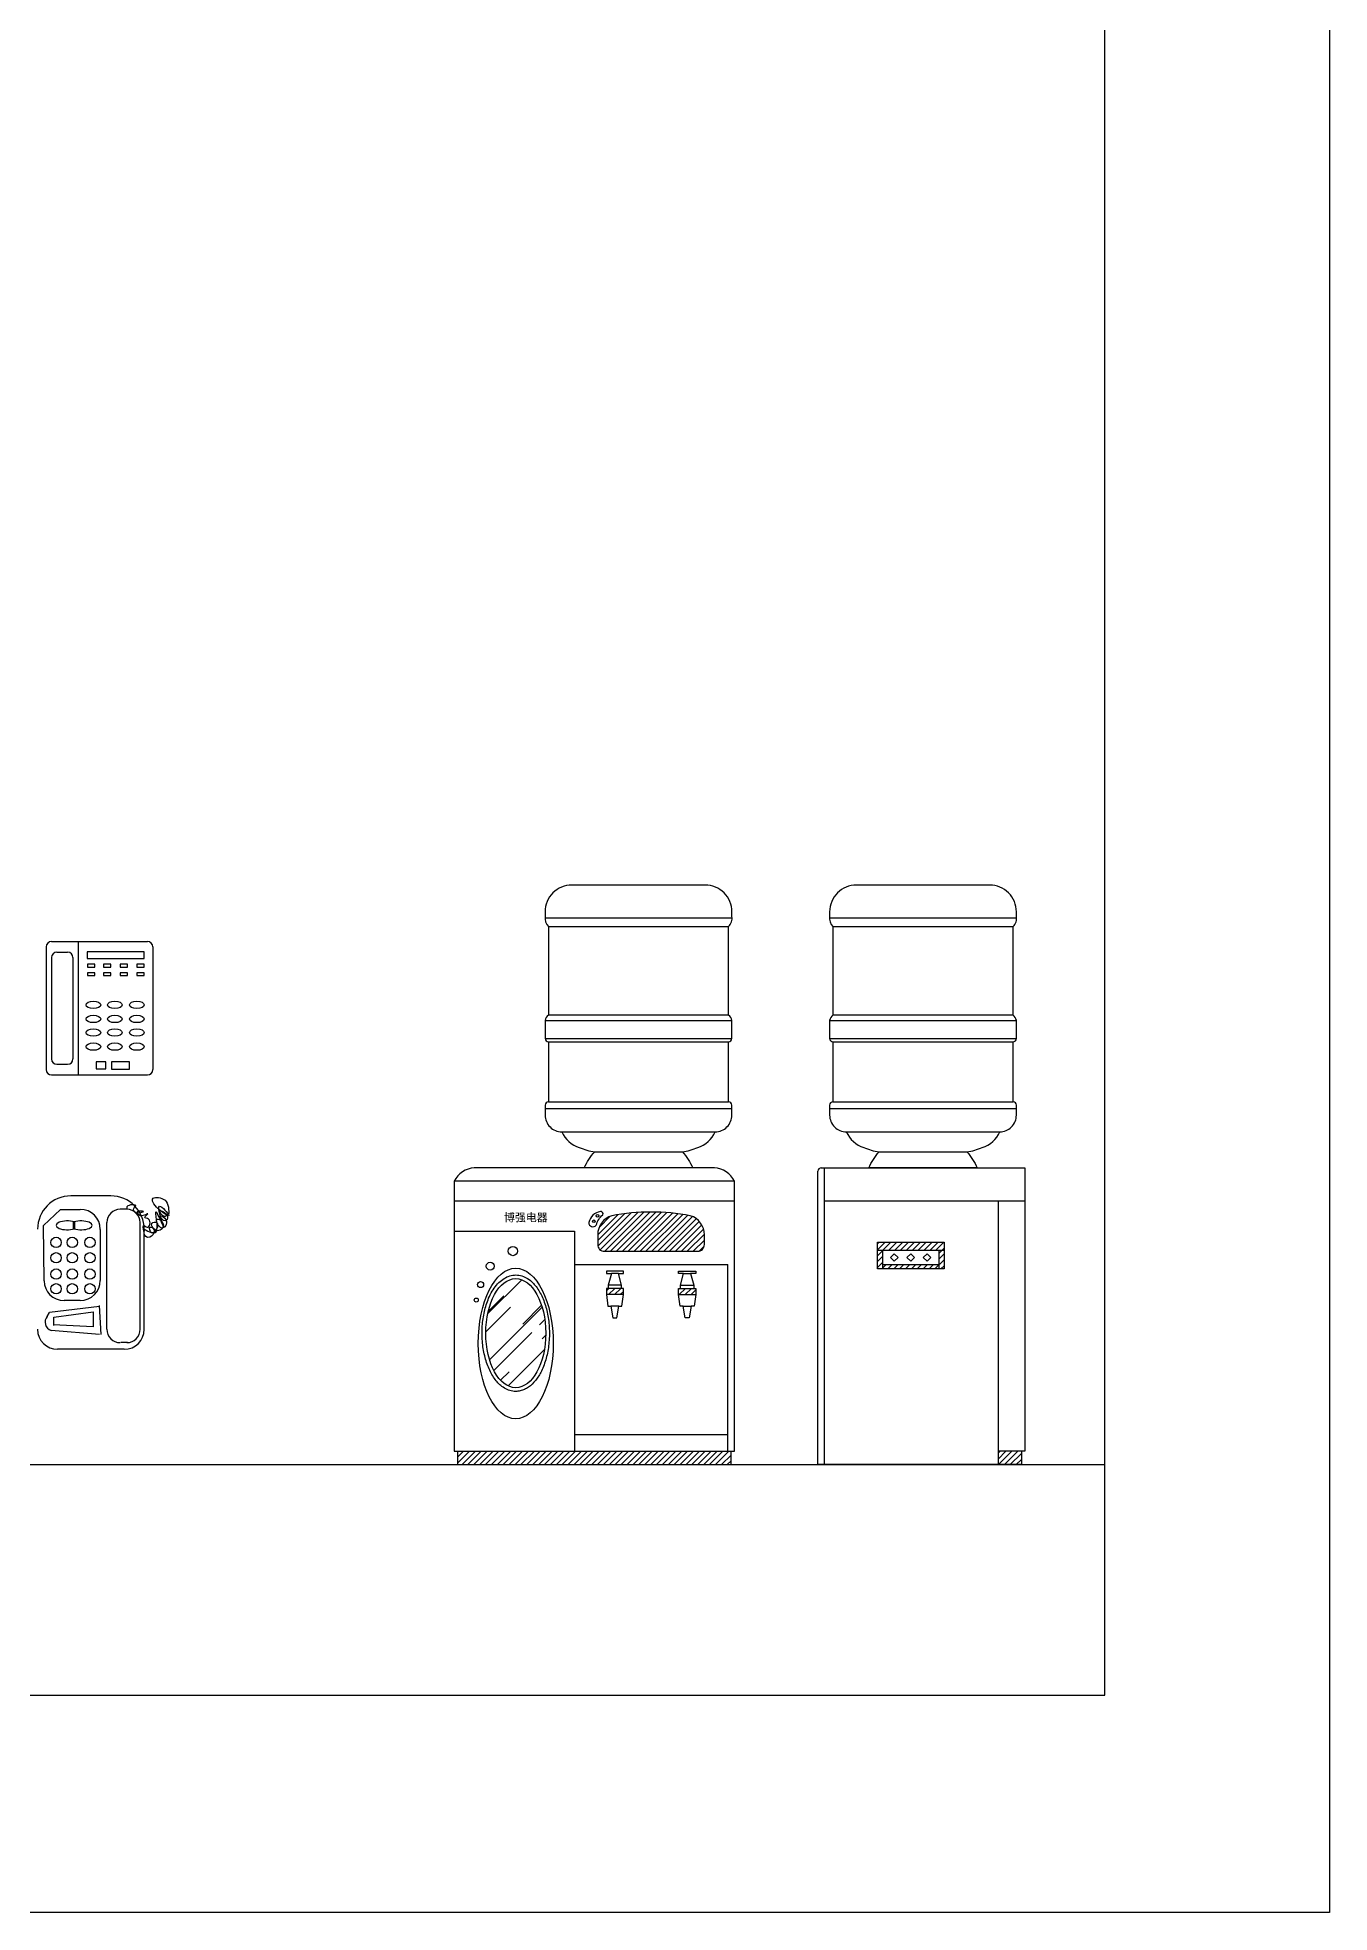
# Model space of a CAD drawing. Header units: inches. Extents: x 11.8 to 54.3, y 10.8 to 35.6.
# Drawn here: x 52.341 to 54.278, y 10.827 to 13.639 of the extents above; entities that cross this region are included whole.
import ezdxf

# ---------------------------------------------------------------- set-up
doc = ezdxf.new("R2010")
doc.units = ezdxf.units.IN
doc.header["$MEASUREMENT"] = 0
for name, color, linetype in [('02', 2, 'Continuous'), ('1', 1, 'Continuous'), ('8', 8, 'Continuous'), ('kadrbm', 4, 'Continuous')]:
    doc.layers.add(name, color=color, linetype=linetype)
doc.styles.add('STYLE5', font='dutchi.ttf')
pattern_1 = [(45, (6.7811367, 15.2941606), (-0.0044194174, 0.0044194174), [])]

# ---------------------------------------------------------------- blocks, each defined once
blk = doc.blocks.new('kadrbm')
at = {"layer": 'kadrbm', "color": 4}
blk.add_lwpolyline([(0, 0), (0, 24.7972), (21, 24.7972), (21, 0), (0, 0)], close=True, dxfattribs=at)
blk.add_lwpolyline([(20.6631, 0.3257), (20.6631, 24.4603), (0.3369, 24.4603), (0.3369, 0.3257), (20.6631, 0.3257)], dxfattribs=at)

msp = doc.modelspace()

# ---------------------------------------------------------------- hatches: boundary and pattern name
at = {"layer": '8'}
h = msp.add_hatch(dxfattribs=at)
h.set_pattern_fill('ANSI31', color=256, scale=0.05, style=0)
h.set_pattern_definition(pattern_1)
h.paths.add_polyline_path([(53.3311, 11.8183, 0.414214), (53.3411, 11.8283), (53.3411, 11.8429, 0.328206), (53.32, 11.8716, 0.095326), (53.2022, 11.8716, 0.328206), (53.1811, 11.8429), (53.1811, 11.8283, 0.414214), (53.1911, 11.8183)])
h = msp.add_hatch(dxfattribs=at)
h.set_pattern_fill('ANSI31', color=256, scale=0.05, style=0)
h.set_pattern_definition(pattern_1)
h.paths.add_polyline_path([(53.6004, 11.82), (53.6004, 11.792), (53.7004, 11.792), (53.7004, 11.82)], flags=16)
h.paths.add_polyline_path([(53.6924, 11.792), (53.6924, 11.82), (53.6004, 11.82), (53.6004, 11.792)], flags=0)
h.paths.add_polyline_path([(53.6084, 11.792), (53.7004, 11.792), (53.7004, 11.82), (53.6084, 11.82)], flags=0)
h.paths.add_polyline_path([(53.6924, 11.792), (53.7004, 11.792), (53.7004, 11.832), (53.6004, 11.832), (53.6004, 11.792), (53.6084, 11.792), (53.6084, 11.798), (53.6924, 11.798)])
h = msp.add_hatch(dxfattribs=at)
h.set_pattern_fill('AR-RROOF', color=256, scale=0.05, angle=45, style=0)
h.set_pattern_definition([(45, (6.406636, 15.675873), (0.042426407, 0.113137085), [0.75, -0.1, 0.25, -0.05]), (45, (6.43598, 15.74057), (-0.08237794, 0.01166726), [0.15, -0.0165, 0.3, -0.0375]), (45, (6.394262, 15.723602), (0.160159686, 0.20753584), [0.4, -0.07, 0.2, -0.05])])
edge = h.paths.add_edge_path()
edge.add_ellipse((53.0582, 11.6955), major_axis=(0, -0.0818), ratio=0.549575, start_angle=0, end_angle=360)
h = msp.add_hatch(dxfattribs=at)
h.set_pattern_fill('ANSI31', color=256, scale=0.05, style=0)
h.set_pattern_definition(pattern_1)
h.paths.add_polyline_path([(53.197, 11.7627), (53.1941, 11.7627), (53.1941, 11.7533), (53.2197, 11.7533), (53.2197, 11.7627), (53.2168, 11.7627)])
h = msp.add_hatch(dxfattribs=at)
h.set_pattern_fill('ANSI31', color=256, scale=0.05, style=0)
h.set_pattern_definition(pattern_1)
h.paths.add_polyline_path([(53.3281, 11.7533), (53.3281, 11.7627), (53.3252, 11.7627), (53.3054, 11.7627), (53.3024, 11.7627), (53.3024, 11.7533)])
h = msp.add_hatch(dxfattribs=at)
h.set_pattern_fill('ANSI31', color=256, scale=0.05, style=0)
h.set_pattern_definition(pattern_1)
h.paths.add_polyline_path([(53.3811, 11.4983), (53.3811, 11.5183), (52.9711, 11.5183), (52.9711, 11.4983)])
h = msp.add_hatch(dxfattribs=at)
h.set_pattern_fill('ANSI31', color=256, scale=0.05, style=0)
h.set_pattern_definition(pattern_1)
h.paths.add_polyline_path([(53.7814, 11.5183), (53.7814, 11.4983), (53.8164, 11.4983), (53.8164, 11.5183)])

# ---------------------------------------------------------------- linework, layer by layer
at = {"layer": '02'}
for p, q in [((53.1022, 12.3184), (53.3826, 12.3184)), ((53.5287, 12.3184), (53.8091, 12.3184)), ((53.1073, 12.3052), (53.3773, 12.3052)), ((53.5339, 12.3052), (53.8039, 12.3052)), ((52.3541, 12.2748), (52.3541, 12.0908)), ((52.3621, 12.2828), (52.5061, 12.2828)), ((52.3701, 12.2668), (52.3864, 12.2668)), ((52.4024, 12.2828), (52.4024, 12.0828)), ((52.4155, 12.2675), (52.4155, 12.2573)), ((52.5011, 12.2675), (52.4155, 12.2675)), ((52.5011, 12.2573), (52.5011, 12.2675)), ((52.5141, 12.2748), (52.5141, 12.0908)), ((52.3621, 12.2588), (52.3621, 12.1068)), ((52.3944, 12.2588), (52.3944, 12.1068)), ((52.4155, 12.2573), (52.5011, 12.2573)), ((52.4162, 12.2488), (52.4162, 12.2446)), ((52.4272, 12.2488), (52.4162, 12.2488)), ((52.4162, 12.2446), (52.4272, 12.2446)), ((52.4162, 12.236), (52.4162, 12.2318)), ((52.4272, 12.236), (52.4162, 12.236)), ((52.4272, 12.2446), (52.4272, 12.2488)), ((52.4272, 12.2318), (52.4272, 12.236)), ((52.4403, 12.2488), (52.4403, 12.2446)), ((52.4513, 12.2488), (52.4403, 12.2488)), ((52.4403, 12.2446), (52.4513, 12.2446)), ((52.4403, 12.236), (52.4403, 12.2318)), ((52.4513, 12.236), (52.4403, 12.236)), ((52.4513, 12.2446), (52.4513, 12.2488)), ((52.4513, 12.2318), (52.4513, 12.236)), ((52.4649, 12.2488), (52.4649, 12.2446)), ((52.4759, 12.2488), (52.4649, 12.2488)), ((52.4649, 12.2446), (52.4759, 12.2446)), ((52.4649, 12.236), (52.4649, 12.2318)), ((52.4759, 12.236), (52.4649, 12.236)), ((52.4759, 12.2446), (52.4759, 12.2488)), ((52.4759, 12.2318), (52.4759, 12.236)), ((52.49, 12.2488), (52.49, 12.2446)), ((52.501, 12.2488), (52.49, 12.2488)), ((52.49, 12.2446), (52.501, 12.2446)), ((52.49, 12.236), (52.49, 12.2318)), ((52.501, 12.236), (52.49, 12.236)), ((52.501, 12.2446), (52.501, 12.2488)), ((52.501, 12.2318), (52.501, 12.236)), ((52.4162, 12.2318), (52.4272, 12.2318)), ((52.4403, 12.2318), (52.4513, 12.2318)), ((52.4649, 12.2318), (52.4759, 12.2318)), ((52.49, 12.2318), (52.501, 12.2318)), ((53.1023, 12.1645), (53.3823, 12.1645)), ((53.3773, 12.1725), (53.1073, 12.1725)), ((53.5289, 12.1645), (53.8089, 12.1645)), ((53.8039, 12.1725), (53.5339, 12.1725)), ((53.1023, 12.1375), (53.3823, 12.1375)), ((53.1073, 12.1325), (53.3773, 12.1325)), ((53.5289, 12.1375), (53.8089, 12.1375)), ((53.5339, 12.1325), (53.8039, 12.1325)), ((52.3701, 12.0988), (52.3864, 12.0988)), ((52.429, 12.1023), (52.429, 12.0921)), ((52.4434, 12.1023), (52.429, 12.1023)), ((52.429, 12.0921), (52.4434, 12.0921)), ((52.4434, 12.0921), (52.4434, 12.1023)), ((52.4519, 12.1023), (52.4519, 12.0913)), ((52.479, 12.1023), (52.4519, 12.1023)), ((52.479, 12.0913), (52.479, 12.1023)), ((52.3621, 12.0828), (52.5061, 12.0828)), ((52.4519, 12.0913), (52.479, 12.0913)), ((53.1073, 12.0425), (53.3773, 12.0425)), ((53.5339, 12.0425), (53.8039, 12.0425)), ((53.1023, 12.0325), (53.3823, 12.0325)), ((53.5289, 12.0325), (53.8089, 12.0325)), ((53.1273, 11.9975), (53.3573, 11.9975)), ((53.5539, 11.9975), (53.7839, 11.9975)), ((52.9661, 11.9233), (52.9661, 11.5183)), ((53.3861, 11.9233), (52.9661, 11.9233)), ((53.3561, 11.9433), (52.9961, 11.9433)), ((53.3861, 11.5183), (53.3861, 11.9233)), ((53.5114, 11.4983), (53.5114, 11.9383)), ((53.5164, 11.9433), (53.8214, 11.9433)), ((53.5214, 11.4983), (53.5214, 11.9433)), ((53.8214, 11.9433), (53.8214, 11.5183)), ((52.4512, 11.9013), (52.3912, 11.9013)), ((52.3502, 11.857), (52.3756, 11.8812)), ((52.3756, 11.8812), (52.4053, 11.8812)), ((52.4751, 11.8813), (52.4651, 11.8813)), ((53.3861, 11.8933), (52.9661, 11.8933)), ((53.8214, 11.8933), (53.5214, 11.8933)), ((53.7814, 11.8933), (53.7814, 11.4983)), ((52.351, 11.7742), (52.3502, 11.857)), ((52.3951, 11.852), (52.3951, 11.8623)), ((52.3971, 11.852), (52.3971, 11.8623)), ((52.4353, 11.8512), (52.4353, 11.7745)), ((52.4451, 11.7013), (52.4451, 11.8613)), ((52.4951, 11.7013), (52.4951, 11.8613)), ((52.5012, 11.7013), (52.5012, 11.8513)), ((52.9661, 11.8483), (53.1461, 11.8483)), ((53.1461, 11.8483), (53.1461, 11.5183)), ((53.6004, 11.82), (53.7004, 11.82)), ((53.6084, 11.792), (53.6084, 11.82)), ((53.6924, 11.82), (53.6924, 11.792)), ((53.1461, 11.7983), (53.3761, 11.7983)), ((53.2121, 11.7848), (53.2017, 11.7848)), ((53.31, 11.7848), (53.3205, 11.7848)), ((53.3761, 11.5183), (53.3761, 11.7983)), ((53.6924, 11.798), (53.6084, 11.798)), ((53.2168, 11.7673), (53.197, 11.7673)), ((53.2168, 11.7627), (53.197, 11.7627)), ((53.3054, 11.7673), (53.3252, 11.7673)), ((53.3054, 11.7627), (53.3252, 11.7627)), ((52.3557, 11.7207), (52.359, 11.7267)), ((52.4342, 11.7357), (52.359, 11.7267)), ((52.3656, 11.7196), (52.4244, 11.7273)), ((52.4053, 11.7445), (52.381, 11.7445)), ((52.4244, 11.7273), (52.4248, 11.7052)), ((52.4364, 11.6937), (52.4342, 11.7368)), ((53.2197, 11.7533), (53.1941, 11.7533)), ((53.2129, 11.7358), (53.201, 11.7358)), ((53.3024, 11.7533), (53.3281, 11.7533)), ((53.3093, 11.7358), (53.3212, 11.7358)), ((52.4341, 11.6937), (52.3615, 11.6997)), ((52.4248, 11.7052), (52.3647, 11.7079)), ((52.3656, 11.707), (52.3656, 11.7196)), ((52.4712, 11.6713), (52.3712, 11.6713)), ((52.4762, 11.6813), (52.4662, 11.6813)), ((53.1461, 11.5433), (53.3761, 11.5433)), ((52.9661, 11.5183), (53.3861, 11.5183)), ((52.9711, 11.5183), (52.9711, 11.4983)), ((53.3811, 11.4983), (53.3811, 11.5183)), ((53.8164, 11.5183), (53.7814, 11.5183)), ((53.8214, 11.5183), (53.8164, 11.5183)), ((53.8164, 11.5183), (53.8164, 11.4983)), ((52.9711, 11.4983), (53.3811, 11.4983)), ((53.8164, 11.4983), (53.5114, 11.4983))]:
    msp.add_line(p, q, dxfattribs=at)
for points in [[(53.1073, 12.3052), (53.1073, 12.1725, 0.206806), (53.1023, 12.1645), (53.1023, 12.1375, 0.370911), (53.1073, 12.1325), (53.1073, 12.0425, 0.414214), (53.1023, 12.0375), (53.1023, 12.0225, 0.414214), (53.1273, 11.9975, 0.215512), (53.1535, 11.974, 0.069848), (53.1766, 11.9675), (53.3081, 11.9675, 0.069848), (53.3311, 11.974, 0.215512), (53.3573, 11.9975, 0.414214), (53.3823, 12.0225), (53.3823, 12.0375, 0.414214), (53.3773, 12.0425), (53.3773, 12.1325, 0.370911), (53.3823, 12.1375), (53.3823, 12.1645, 0.206806), (53.3773, 12.1725), (53.3773, 12.3052, 0.253758), (53.3823, 12.3204), (53.3823, 12.3275, 0.414214), (53.3423, 12.3675), (53.1423, 12.3675, 0.414214), (53.1023, 12.3275), (53.1023, 12.3204, 0.230226)], [(53.5339, 12.3052), (53.5339, 12.1725, 0.206806), (53.5289, 12.1645), (53.5289, 12.1375, 0.370911), (53.5339, 12.1325), (53.5339, 12.0425, 0.414214), (53.5289, 12.0375), (53.5289, 12.0225, 0.414214), (53.5539, 11.9975, 0.215512), (53.5801, 11.974, 0.069848), (53.6031, 11.9675), (53.7346, 11.9675, 0.069848), (53.7577, 11.974, 0.215512), (53.7839, 11.9975, 0.414214), (53.8089, 12.0225), (53.8089, 12.0375, 0.414214), (53.8039, 12.0425), (53.8039, 12.1325, 0.370911), (53.8089, 12.1375), (53.8089, 12.1645, 0.206806), (53.8039, 12.1725), (53.8039, 12.3052, 0.253758), (53.8089, 12.3204), (53.8089, 12.3275, 0.414214), (53.7689, 12.3675), (53.5689, 12.3675, 0.414214), (53.5289, 12.3275), (53.5289, 12.3204, 0.230226)], [(53.1789, 11.8574, -0.13625), (53.1886, 11.873, 0.659653), (53.1852, 11.8779, 0.305729), (53.1678, 11.8613, 0.721602)], [(53.2022, 11.8716, 0.328206), (53.1811, 11.8429), (53.1811, 11.8283, 0.414214), (53.1911, 11.8183), (53.3311, 11.8183, 0.414214), (53.3411, 11.8283), (53.3411, 11.8429, 0.328206), (53.32, 11.8716, 0.095326)]]:
    msp.add_lwpolyline(points, format="xyb", close=True, dxfattribs=at)
for points in [[(53.3081, 11.9675, -0.070607), (53.3236, 11.9433), (53.161, 11.9433, -0.070607), (53.1766, 11.9675)], [(53.7346, 11.9675, -0.070607), (53.7502, 11.9433), (53.5875, 11.9433, -0.070607), (53.6031, 11.9675)]]:
    msp.add_lwpolyline(points, format="xyb", dxfattribs=at)
for points in [[(53.6004, 11.792), (53.6004, 11.832), (53.7004, 11.832), (53.7004, 11.792)], [(53.6258, 11.8034), (53.6315, 11.8091), (53.6258, 11.8147), (53.6201, 11.8091)], [(53.6504, 11.8034), (53.6447, 11.8091), (53.6504, 11.8147), (53.656, 11.8091)], [(53.675, 11.8034), (53.6693, 11.8091), (53.675, 11.8147), (53.6806, 11.8091)], [(53.2197, 11.7883), (53.1941, 11.7883), (53.1941, 11.7848), (53.2017, 11.7848), (53.197, 11.7673), (53.197, 11.7627), (53.1941, 11.7627), (53.1941, 11.7533), (53.1964, 11.7358), (53.201, 11.7358), (53.204, 11.7183), (53.2098, 11.7183), (53.2129, 11.7358), (53.2174, 11.7358), (53.2197, 11.7533), (53.2197, 11.7627), (53.2168, 11.7627), (53.2168, 11.7673), (53.2121, 11.7848), (53.2197, 11.7848)], [(53.3024, 11.7883), (53.3281, 11.7883), (53.3281, 11.7848), (53.3205, 11.7848), (53.3252, 11.7673), (53.3252, 11.7627), (53.3281, 11.7627), (53.3281, 11.7533), (53.3257, 11.7358), (53.3212, 11.7358), (53.3182, 11.7183), (53.3124, 11.7183), (53.3093, 11.7358), (53.3048, 11.7358), (53.3024, 11.7533), (53.3024, 11.7627), (53.3054, 11.7627), (53.3054, 11.7673), (53.31, 11.7848), (53.3024, 11.7848)]]:
    msp.add_lwpolyline(points, close=True, dxfattribs=at)
for centre, radius in [((53.1808, 11.8716), 0.002), ((52.369, 11.8316), 0.00775), ((52.3933, 11.8316), 0.00775), ((52.4198, 11.8316), 0.00775), ((53.1754, 11.8633), 0.002), ((52.369, 11.8085), 0.00775), ((52.3933, 11.8085), 0.00775), ((52.4198, 11.8085), 0.00775), ((53.054, 11.8187), 0.007), ((52.369, 11.7842), 0.00775), ((52.3933, 11.7842), 0.00775), ((52.4198, 11.7842), 0.00775), ((53.0199, 11.796), 0.006), ((52.369, 11.7621), 0.00775), ((52.3933, 11.7621), 0.00775), ((52.4198, 11.7621), 0.00775), ((53.0056, 11.7683), 0.0045), ((52.9991, 11.7452), 0.003)]:
    msp.add_circle(centre, radius, dxfattribs=at)
for centre, radius, start, end in [((52.3621, 12.2748), 0.008, 90, 180), ((52.3701, 12.2588), 0.008, 90, 180), ((52.3864, 12.2588), 0.008, 0, 90), ((52.5061, 12.2748), 0.008, 0, 90), ((52.3701, 12.1068), 0.008, 180, 270), ((52.3864, 12.1068), 0.008, 270, 0), ((52.3621, 12.0908), 0.008, 180, 270), ((52.5061, 12.0908), 0.008, 270, 0), ((52.9974, 11.9088), 0.0345, 92.208, 155.1721), ((53.3548, 11.9088), 0.0345, 24.8279, 87.792), ((53.5164, 11.9383), 0.005, 90, 180), ((52.3912, 11.8513), 0.05, 90, 180), ((52.4512, 11.8513), 0.05, 0, 90), ((52.4053, 11.8512), 0.03, 0, 90), ((52.4651, 11.8613), 0.02, 90, 180), ((52.4751, 11.8613), 0.02, 0, 90), ((52.381, 11.7745), 0.03, 180.5586, 270), ((52.4053, 11.7745), 0.03, 270, 0), ((52.3712, 11.7013), 0.03, 180, 270), ((52.3655, 11.7121), 0.013, 138.6311, 252.3594), ((52.4651, 11.7013), 0.02, 180, 270), ((52.4712, 11.7013), 0.03, 270, 0), ((52.4751, 11.7013), 0.02, 270, 0)]:
    msp.add_arc(centre, radius, start, end, dxfattribs=at)
for centre, major_axis, ratio in [((52.4249, 12.1878), (0.011, 0), 0.499583), ((52.4571, 12.1878), (0.011, 0), 0.499583), ((52.4901, 12.1878), (0.011, 0), 0.499583), ((52.4249, 12.1667), (0.011, 0), 0.499583), ((52.4249, 12.1463), (0.011, 0), 0.499583), ((52.4571, 12.1667), (0.011, 0), 0.499583), ((52.4571, 12.1463), (0.011, 0), 0.499583), ((52.4901, 12.1667), (0.011, 0), 0.499583), ((52.4901, 12.1463), (0.011, 0), 0.499583), ((52.4249, 12.1252), (0.011, 0), 0.499583), ((52.4571, 12.1252), (0.011, 0), 0.499583), ((52.4901, 12.1252), (0.011, 0), 0.499583), ((53.0582, 11.68), (0, -0.113), 0.497289), ((53.0582, 11.6955), (0, -0.0818), 0.549575)]:
    msp.add_ellipse(centre, major_axis=major_axis, ratio=ratio, dxfattribs=at)
for centre, start_param, end_param in [((52.3856, 11.8572), -2.256061, 2.256061), ((52.4066, 11.8572), 0.885531, 5.397654)]:
    msp.add_ellipse(centre, major_axis=(-0.0166, 0), ratio=0.40021, start_param=start_param, end_param=end_param, dxfattribs=at)
for points, start_tangent in [([(52.5012, 11.8513), (52.5189, 11.8476), (52.5189, 11.8776), (52.5298, 11.8558), (52.5243, 11.8858), (52.538, 11.8722), (52.5134, 11.8967), (52.5298, 11.8967), (52.538, 11.8749)], (-0.738839, -0.673882)), ([(52.5376, 11.875), (52.5308, 11.8706), (52.5247, 11.8784), (52.5359, 11.8706), (52.5325, 11.8638), (52.5252, 11.8711), (52.5342, 11.865), (52.5275, 11.8532), (52.5202, 11.8666), (52.5297, 11.8594), (52.5213, 11.8492), (52.5129, 11.8605), (52.5196, 11.8616), (52.5191, 11.8504), (52.5118, 11.8464), (52.5101, 11.8543), (52.514, 11.8532), (52.5123, 11.8408), (52.5016, 11.8431), (52.5012, 11.8513), (52.5012, 11.8484), (52.5, 11.8571), (52.5056, 11.8543), (52.5078, 11.8666), (52.5022, 11.8694), (52.5067, 11.8745), (52.4955, 11.8717), (52.491, 11.8778), (52.4994, 11.8784), (52.4882, 11.8762), (52.4859, 11.8835), (52.4887, 11.8863), (52.4753, 11.8851), (52.4751, 11.8813)], (0.995052, -0.099353))]:
    msp.add_spline(points, degree=3, dxfattribs=dict(at, start_tangent=start_tangent))
msp.add_open_spline([(53.0582, 11.6082), (53.0605, 11.6082), (53.0627, 11.6084), (53.0671, 11.6094), (53.0692, 11.6101), (53.0734, 11.612), (53.0754, 11.6132), (53.0813, 11.6172), (53.0848, 11.6207), (53.0913, 11.6288), (53.0942, 11.6335), (53.0996, 11.6445), (53.102, 11.651), (53.1057, 11.6647), (53.107, 11.6719), (53.1086, 11.6868), (53.1089, 11.6945), (53.1082, 11.7096), (53.1073, 11.7171), (53.1045, 11.7314), (53.1026, 11.7382), (53.0977, 11.7508), (53.0948, 11.7566), (53.0881, 11.7667), (53.0843, 11.771), (53.0775, 11.7765), (53.0748, 11.7783), (53.069, 11.781), (53.066, 11.7819), (53.06, 11.7829), (53.0569, 11.7829), (53.0508, 11.782), (53.0478, 11.7811), (53.042, 11.7785), (53.0393, 11.7767), (53.0341, 11.7726), (53.0316, 11.7701), (53.0247, 11.7619), (53.0208, 11.7553), (53.015, 11.7417), (53.0129, 11.735), (53.0097, 11.721), (53.0086, 11.7136), (53.0076, 11.6986), (53.0076, 11.691), (53.0088, 11.676), (53.01, 11.6687), (53.0133, 11.6547), (53.0155, 11.6481), (53.0208, 11.6361), (53.0239, 11.6306), (53.031, 11.6213), (53.0349, 11.6174), (53.0418, 11.6126), (53.0445, 11.6112), (53.0501, 11.6091), (53.0529, 11.6085), (53.0566, 11.6082), (53.0574, 11.6082), (53.0582, 11.6082)], degree=3, knots=[0, 0, 0, 0, 0.121568, 0.121568, 0.243136, 0.243136, 0.364704, 0.364704, 0.60433, 0.60433, 0.843957, 0.843957, 1.111953, 1.111953, 1.379948, 1.379948, 1.647943, 1.647943, 1.915939, 1.915939, 2.183934, 2.183934, 2.45193, 2.45193, 2.719925, 2.719925, 2.88722, 2.88722, 3.054515, 3.054515, 3.221809, 3.221809, 3.389104, 3.389104, 3.556399, 3.556399, 3.723694, 3.723694, 4.053081, 4.053081, 4.320149, 4.320149, 4.587217, 4.587217, 4.854285, 4.854285, 5.121353, 5.121353, 5.388421, 5.388421, 5.65549, 5.65549, 5.922558, 5.922558, 6.081252, 6.081252, 6.239947, 6.239947, 6.283185, 6.283185, 6.283185, 6.283185], dxfattribs=at)
at = {"layer": '1'}
msp.add_line((33.6152, 11.4983), (53.9414, 11.4983), dxfattribs=at)

# ---------------------------------------------------------------- block references
at = {"layer": 'kadrbm'}
msp.add_blockref('kadrbm', (33.2783, 10.8267), dxfattribs=at)

# ---------------------------------------------------------------- texts
at = {"layer": '02', "style": 'STYLE5'}
msp.add_text('博强电器', height=0.012, dxfattribs=at).set_placement((53.0406, 11.8631))

doc.saveas('drawing.dxf')
